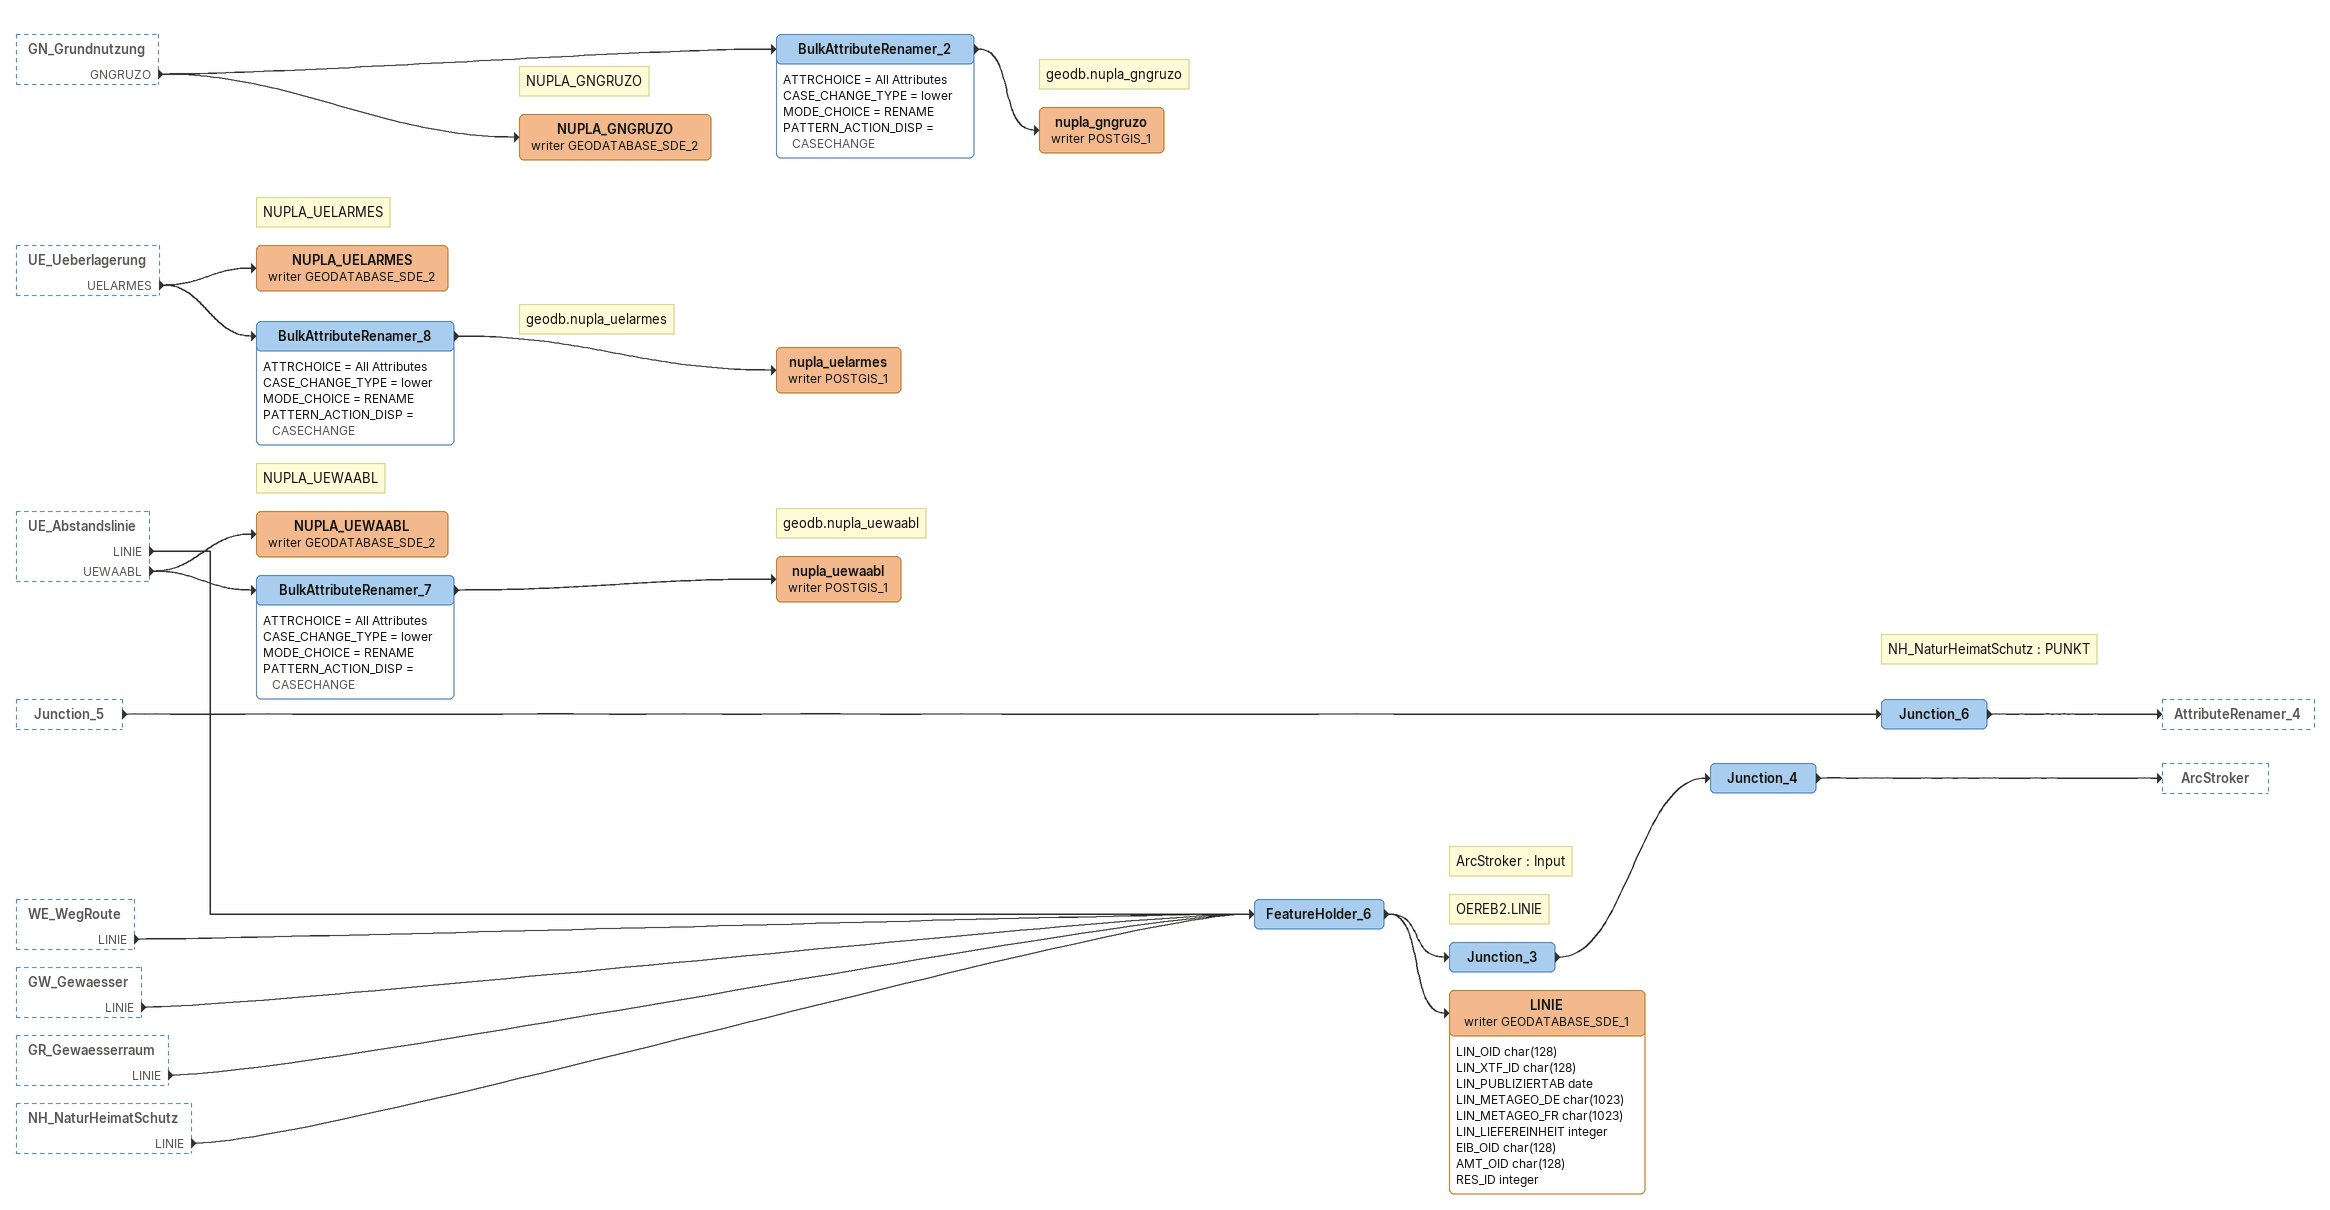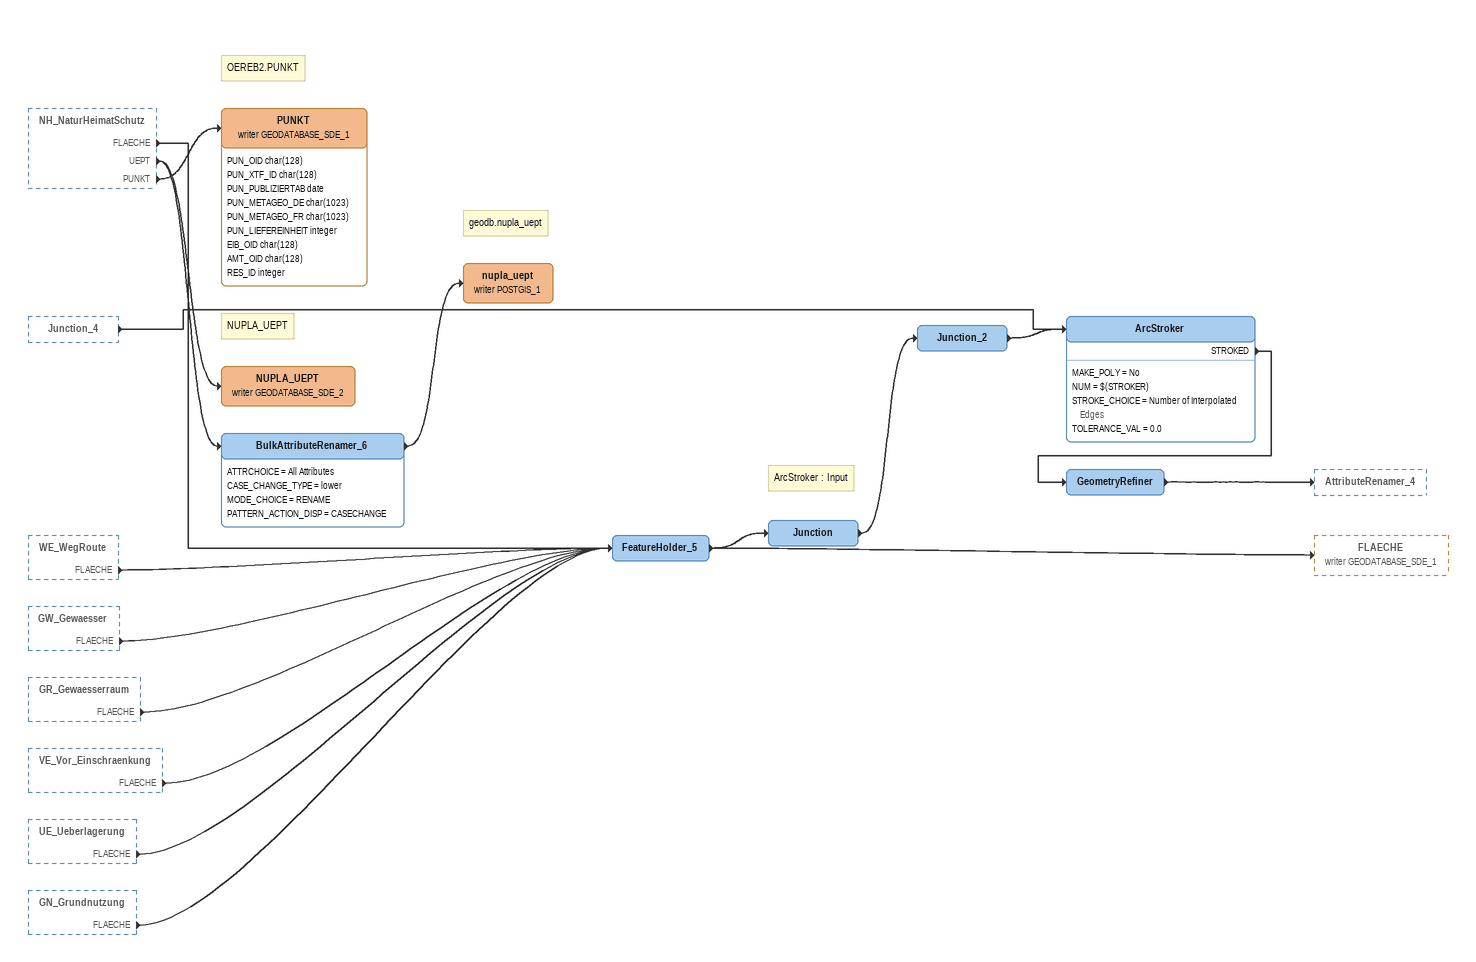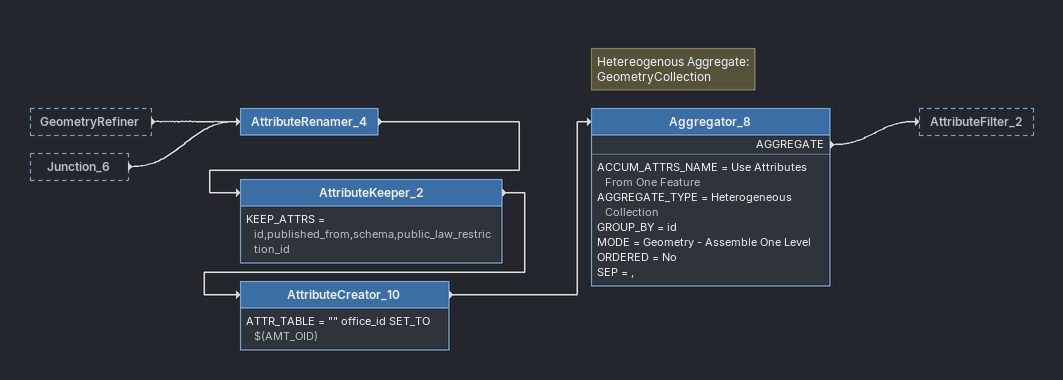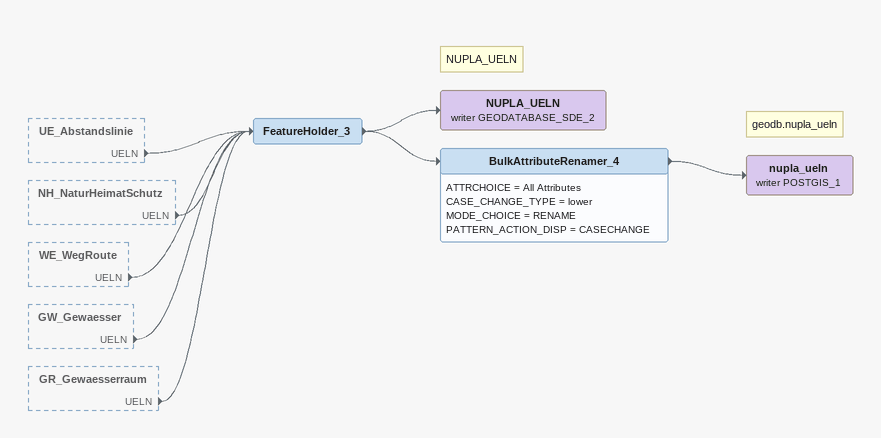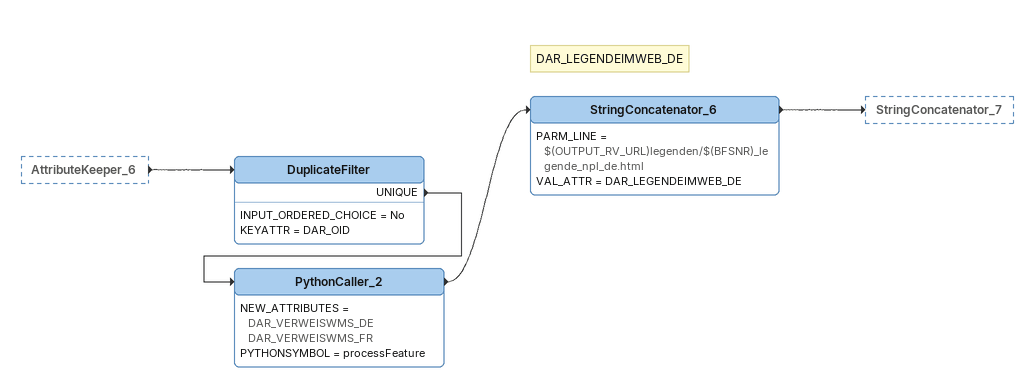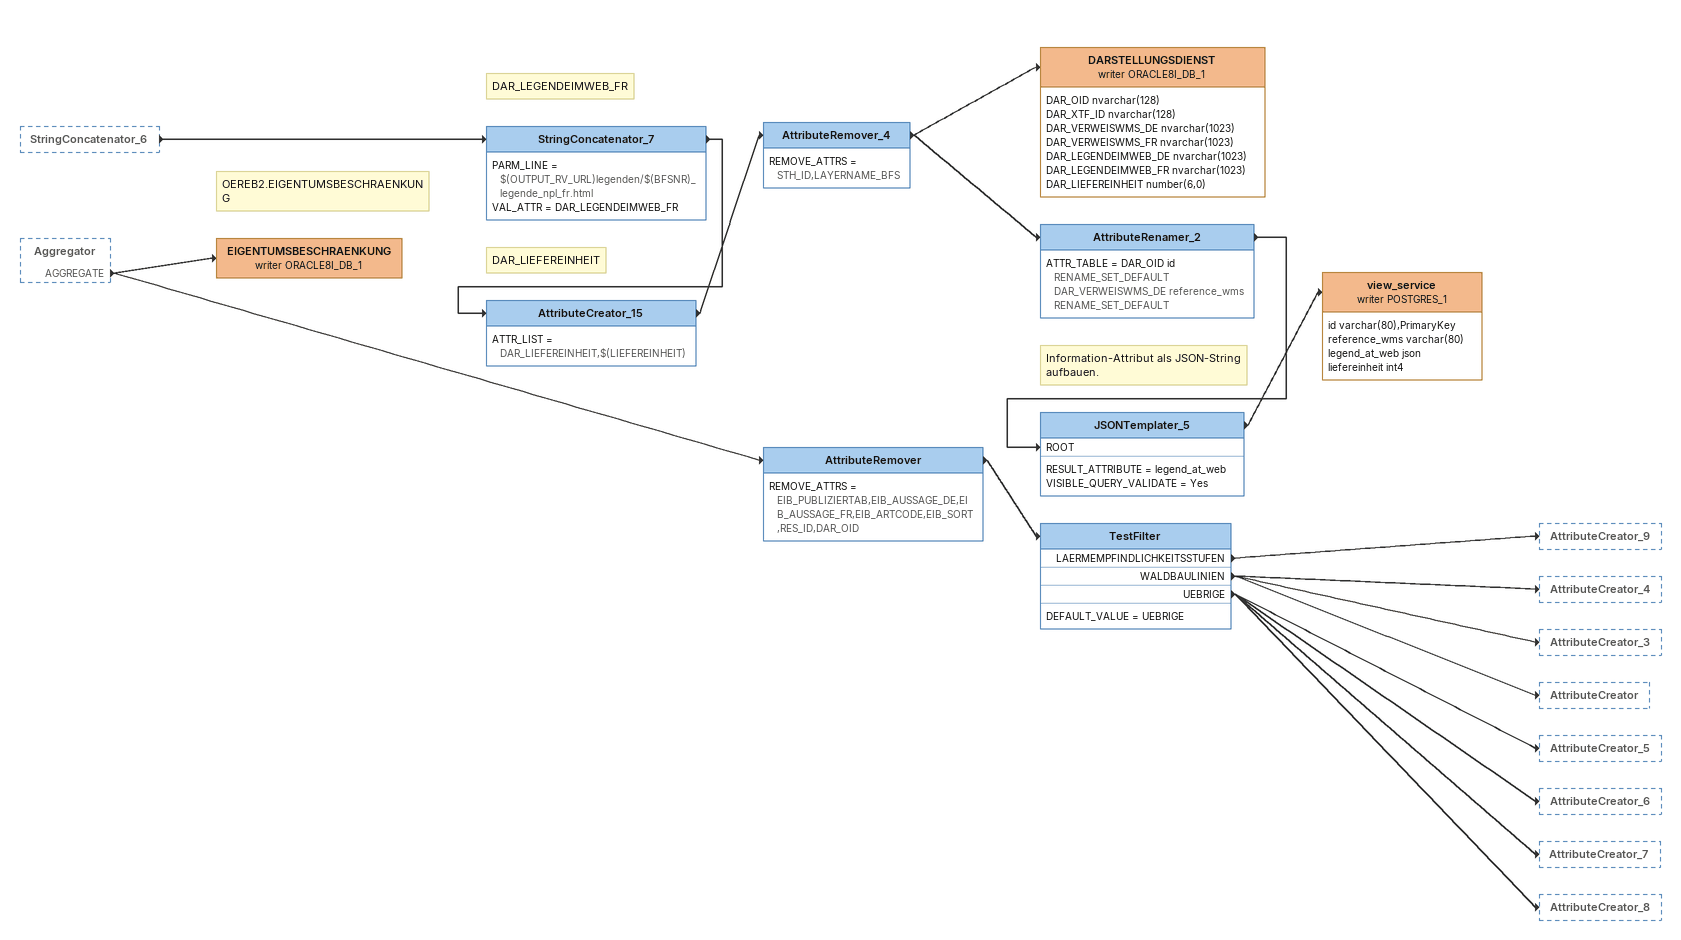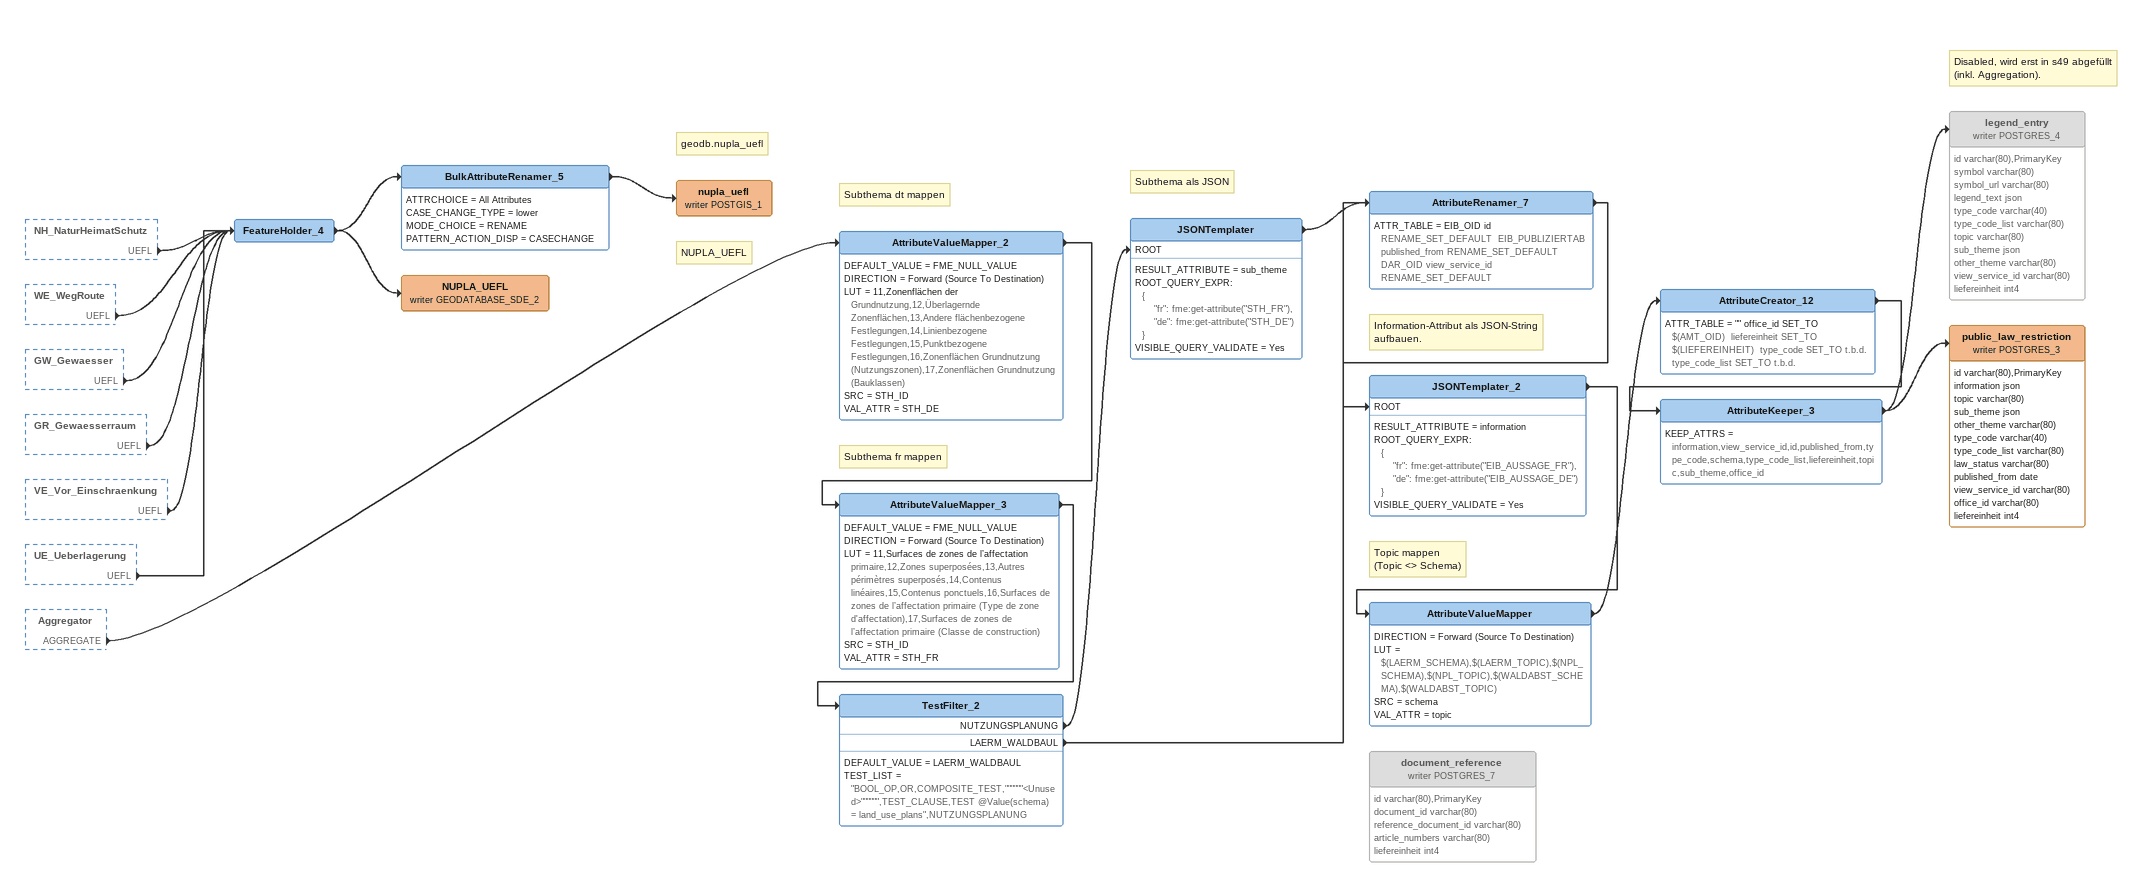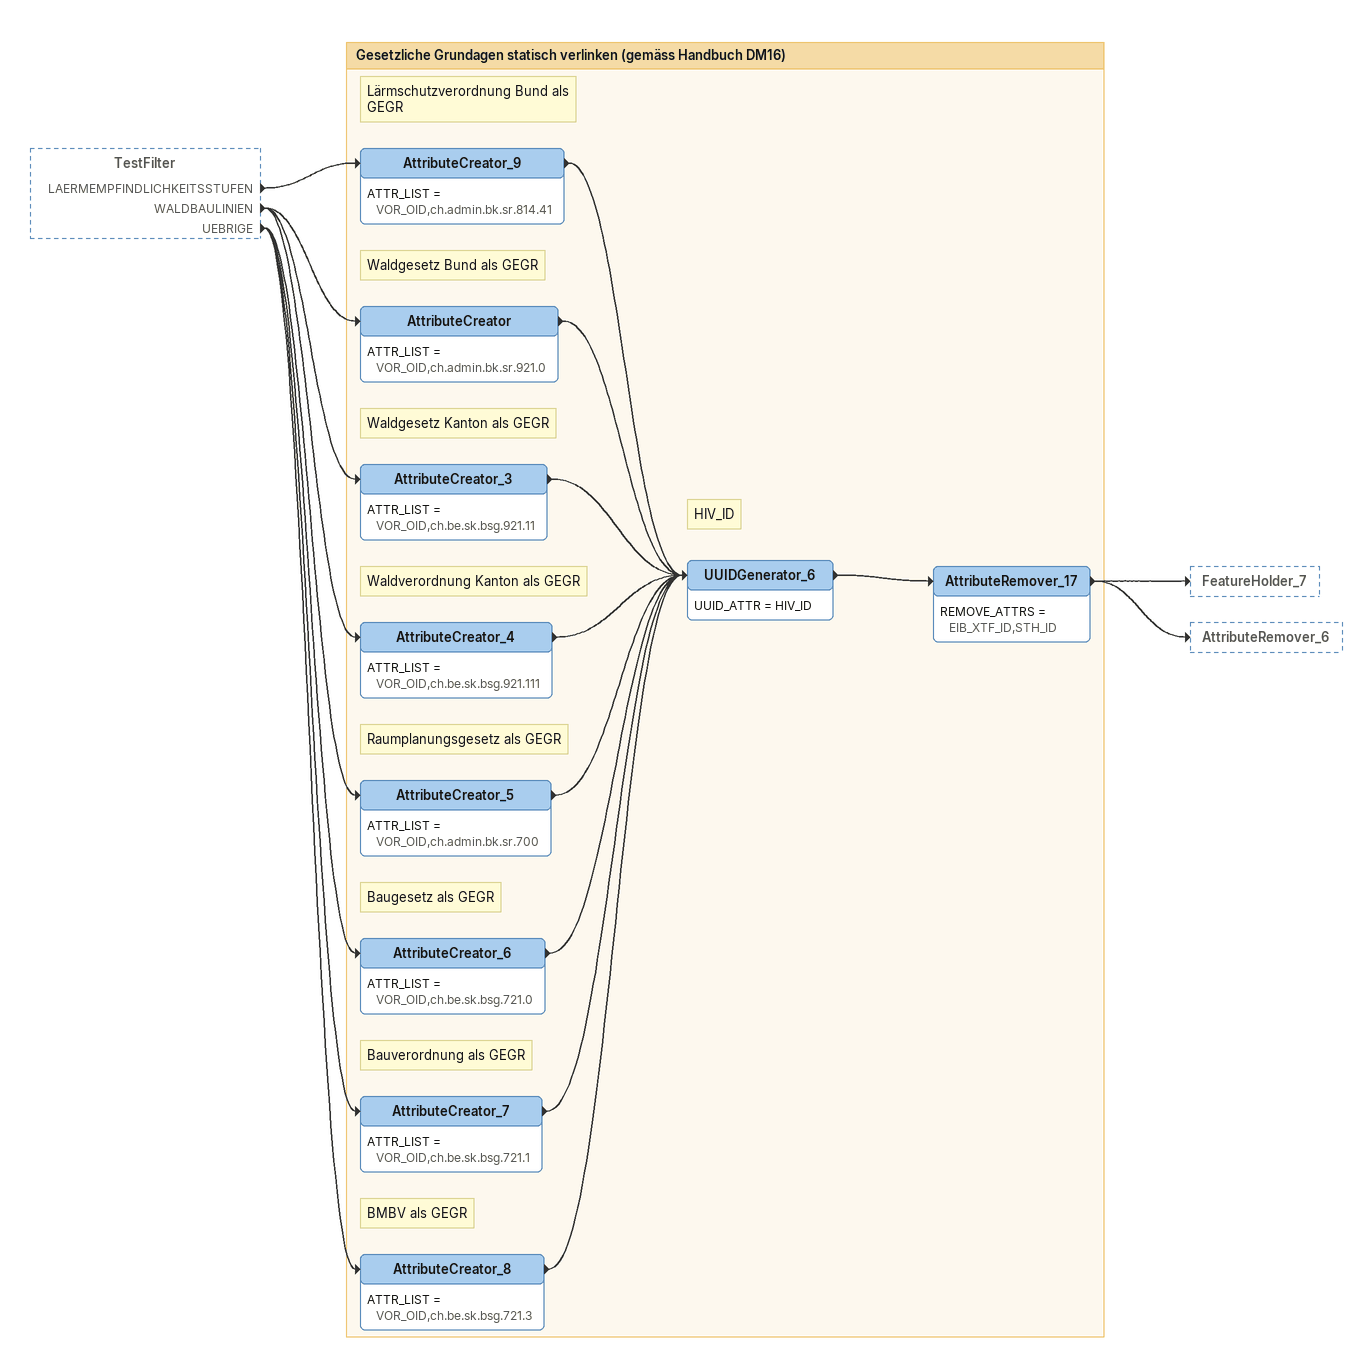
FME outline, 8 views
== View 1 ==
GN_Grundnutzung [outside]
    GNGRUZO -> NUPLA_GNGRUZO (writer GEODATABASE_SDE_2)
    GNGRUZO -> BulkAttributeRenamer_2
UE_Ueberlagerung [outside]
    UELARMES -> NUPLA_UELARMES (writer GEODATABASE_SDE_2)
    UELARMES -> BulkAttributeRenamer_8
UE_Abstandslinie [outside]
    LINIE -> FeatureHolder_6
    UEWAABL -> NUPLA_UEWAABL (writer GEODATABASE_SDE_2)
    UEWAABL -> BulkAttributeRenamer_7
Junction_5 [outside]
    -> Junction_6
WE_WegRoute [outside]
    LINIE -> FeatureHolder_6
GW_Gewaesser [outside]
    LINIE -> FeatureHolder_6
GR_Gewaesserraum [outside]
    LINIE -> FeatureHolder_6
NH_NaturHeimatSchutz [outside]
    LINIE -> FeatureHolder_6
BulkAttributeRenamer_2
    ATTRCHOICE = All Attributes
    CASE_CHANGE_TYPE = lower
    MODE_CHOICE = RENAME
    PATTERN_ACTION_DISP = CASECHANGE
    -> nupla_gngruzo (writer POSTGIS_1)
Note: geodb.nupla_gngruzo
nupla_gngruzo (writer POSTGIS_1)
Note: NUPLA_GNGRUZO
NUPLA_GNGRUZO (writer GEODATABASE_SDE_2)
Note: NUPLA_UELARMES
NUPLA_UELARMES (writer GEODATABASE_SDE_2)
BulkAttributeRenamer_8
    ATTRCHOICE = All Attributes
    CASE_CHANGE_TYPE = lower
    MODE_CHOICE = RENAME
    PATTERN_ACTION_DISP = CASECHANGE
    -> nupla_uelarmes (writer POSTGIS_1)
Note: geodb.nupla_uelarmes
nupla_uelarmes (writer POSTGIS_1)
Note: NUPLA_UEWAABL
NUPLA_UEWAABL (writer GEODATABASE_SDE_2)
BulkAttributeRenamer_7
    ATTRCHOICE = All Attributes
    CASE_CHANGE_TYPE = lower
    MODE_CHOICE = RENAME
    PATTERN_ACTION_DISP = CASECHANGE
    -> nupla_uewaabl (writer POSTGIS_1)
Note: geodb.nupla_uewaabl
nupla_uewaabl (writer POSTGIS_1)
Note: NH_NaturHeimatSchutz : PUNKT
Junction_6
    -> AttributeRenamer_4
FeatureHolder_6
    -> LINIE (writer GEODATABASE_SDE_1)
    -> Junction_3
Note: ArcStroker : Input
Junction_3
    -> Junction_4
Junction_4
    -> ArcStroker
Note: OEREB2.LINIE
LINIE (writer GEODATABASE_SDE_1)
    attributes: LIN_OID char(128), LIN_XTF_ID char(128), LIN_PUBLIZIERTAB date, LIN_METAGEO_DE char(1023), LIN_METAGEO_FR char(1023), LIN_LIEFEREINHEIT integer, EIB_OID char(128), AMT_OID char(128), RES_ID integer

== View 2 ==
NH_NaturHeimatSchutz [outside]
    FLAECHE -> FeatureHolder_5
    UEPT -> NUPLA_UEPT (writer GEODATABASE_SDE_2)
    UEPT -> BulkAttributeRenamer_6
    PUNKT -> PUNKT (writer GEODATABASE_SDE_1)
Junction_4 [outside]
    -> ArcStroker
WE_WegRoute [outside]
    FLAECHE -> FeatureHolder_5
GW_Gewaesser [outside]
    FLAECHE -> FeatureHolder_5
GR_Gewaesserraum [outside]
    FLAECHE -> FeatureHolder_5
VE_Vor_Einschraenkung [outside]
    FLAECHE -> FeatureHolder_5
UE_Ueberlagerung [outside]
    FLAECHE -> FeatureHolder_5
GN_Grundnutzung [outside]
    FLAECHE -> FeatureHolder_5
Note: OEREB2.PUNKT
PUNKT (writer GEODATABASE_SDE_1)
    attributes: PUN_OID char(128), PUN_XTF_ID char(128), PUN_PUBLIZIERTAB date, PUN_METAGEO_DE char(1023), PUN_METAGEO_FR char(1023), PUN_LIEFEREINHEIT integer, EIB_OID char(128), AMT_OID char(128), RES_ID integer
Note: NUPLA_UEPT
NUPLA_UEPT (writer GEODATABASE_SDE_2)
BulkAttributeRenamer_6
    ATTRCHOICE = All Attributes
    CASE_CHANGE_TYPE = lower
    MODE_CHOICE = RENAME
    PATTERN_ACTION_DISP = CASECHANGE
    -> nupla_uept (writer POSTGIS_1)
Note: geodb.nupla_uept
nupla_uept (writer POSTGIS_1)
FeatureHolder_5
    -> FLAECHE (writer GEODATABASE_SDE_1)
    -> Junction
Note: ArcStroker : Input
Junction
    -> Junction_2
Junction_2
    -> ArcStroker
ArcStroker
    MAKE_POLY = No
    NUM = $(STROKER)
    STROKE_CHOICE = Number of Interpolated Edges
    TOLERANCE_VAL = 0.0
    STROKED -> GeometryRefiner
GeometryRefiner
    -> AttributeRenamer_4

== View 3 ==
GeometryRefiner [outside]
    -> AttributeRenamer_4
Junction_6 [outside]
    -> AttributeRenamer_4
AttributeRenamer_4
    -> AttributeKeeper_2
AttributeKeeper_2
    KEEP_ATTRS = id,published_from,schema,public_law_restriction_id
    -> AttributeCreator_10
AttributeCreator_10
    ATTR_TABLE = "" office_id SET_TO $(AMT_OID)
    -> Aggregator_8
Note: Hetereogenous Aggregate: / GeometryCollection
Aggregator_8
    ACCUM_ATTRS_NAME = Use Attributes From One Feature
    AGGREGATE_TYPE = Heterogeneous Collection
    GROUP_BY = id
    MODE = Geometry - Assemble One Level
    ORDERED = No
    SEP = ,
    AGGREGATE -> AttributeFilter_2

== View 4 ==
UE_Abstandslinie [outside]
    UELN -> FeatureHolder_3
NH_NaturHeimatSchutz [outside]
    UELN -> FeatureHolder_3
WE_WegRoute [outside]
    UELN -> FeatureHolder_3
GW_Gewaesser [outside]
    UELN -> FeatureHolder_3
GR_Gewaesserraum [outside]
    UELN -> FeatureHolder_3
FeatureHolder_3
    -> NUPLA_UELN (writer GEODATABASE_SDE_2)
    -> BulkAttributeRenamer_4
Note: NUPLA_UELN
NUPLA_UELN (writer GEODATABASE_SDE_2)
BulkAttributeRenamer_4
    ATTRCHOICE = All Attributes
    CASE_CHANGE_TYPE = lower
    MODE_CHOICE = RENAME
    PATTERN_ACTION_DISP = CASECHANGE
    -> nupla_ueln (writer POSTGIS_1)
Note: geodb.nupla_ueln
nupla_ueln (writer POSTGIS_1)

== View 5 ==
AttributeKeeper_6 [outside]
    -> DuplicateFilter
DuplicateFilter
    INPUT_ORDERED_CHOICE = No
    KEYATTR = DAR_OID
    UNIQUE -> PythonCaller_2
PythonCaller_2
    NEW_ATTRIBUTES = DAR_VERWEISWMS_DE DAR_VERWEISWMS_FR
    PYTHONSYMBOL = processFeature
    -> StringConcatenator_6
Note: DAR_LEGENDEIMWEB_DE
StringConcatenator_6
    PARM_LINE = $(OUTPUT_RV_URL)legenden/$(BFSNR)_legende_npl_de.html
    VAL_ATTR = DAR_LEGENDEIMWEB_DE
    -> StringConcatenator_7

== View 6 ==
StringConcatenator_6 [outside]
    -> StringConcatenator_7
Aggregator [outside]
    AGGREGATE -> EIGENTUMSBESCHRAENKUNG (writer ORACLE8I_DB_1)
    AGGREGATE -> AttributeRemover
Note: DAR_LEGENDEIMWEB_FR
StringConcatenator_7
    PARM_LINE = $(OUTPUT_RV_URL)legenden/$(BFSNR)_legende_npl_fr.html
    VAL_ATTR = DAR_LEGENDEIMWEB_FR
    -> AttributeCreator_15
Note: DAR_LIEFEREINHEIT
AttributeCreator_15
    ATTR_LIST = DAR_LIEFEREINHEIT,$(LIEFEREINHEIT)
    -> AttributeRemover_4
AttributeRemover_4
    REMOVE_ATTRS = STH_ID,LAYERNAME_BFS
    -> DARSTELLUNGSDIENST (writer ORACLE8I_DB_1)
    -> AttributeRenamer_2
DARSTELLUNGSDIENST (writer ORACLE8I_DB_1)
    attributes: DAR_OID nvarchar(128), DAR_XTF_ID nvarchar(128), DAR_VERWEISWMS_DE nvarchar(1023), DAR_VERWEISWMS_FR nvarchar(1023), DAR_LEGENDEIMWEB_DE nvarchar(1023), DAR_LEGENDEIMWEB_FR nvarchar(1023), DAR_LIEFEREINHEIT number(6,0)
AttributeRenamer_2
    ATTR_TABLE = DAR_OID id RENAME_SET_DEFAULT  DAR_VERWEISWMS_DE reference_wms RENAME_SET_DEFAULT
    -> JSONTemplater_5 [ROOT]
Note: Information-Attribut als JSON-String / aufbauen.
JSONTemplater_5
    RESULT_ATTRIBUTE = legend_at_web
    VISIBLE_QUERY_VALIDATE = Yes
    -> view_service (writer POSTGRES_1)
view_service (writer POSTGRES_1)
    attributes: id varchar(80),PrimaryKey, reference_wms varchar(80), legend_at_web json, liefereinheit int4
Note: OEREB2.EIGENTUMSBESCHRAENKUNG
EIGENTUMSBESCHRAENKUNG (writer ORACLE8I_DB_1)
AttributeRemover
    REMOVE_ATTRS = EIB_PUBLIZIERTAB,EIB_AUSSAGE_DE,EIB_AUSSAGE_FR,EIB_ARTCODE,EIB_SORT,RES_ID,DAR_OID
    -> TestFilter
TestFilter
    DEFAULT_VALUE = UEBRIGE
    LAERMEMPFINDLICHKEITSSTUFEN -> AttributeCreator_9
    WALDBAULINIEN -> AttributeCreator_4
    WALDBAULINIEN -> AttributeCreator_3
    WALDBAULINIEN -> AttributeCreator
    UEBRIGE -> AttributeCreator_5
    UEBRIGE -> AttributeCreator_6
    UEBRIGE -> AttributeCreator_7
    UEBRIGE -> AttributeCreator_8

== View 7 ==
NH_NaturHeimatSchutz [outside]
    UEFL -> FeatureHolder_4
WE_WegRoute [outside]
    UEFL -> FeatureHolder_4
GW_Gewaesser [outside]
    UEFL -> FeatureHolder_4
GR_Gewaesserraum [outside]
    UEFL -> FeatureHolder_4
VE_Vor_Einschraenkung [outside]
    UEFL -> FeatureHolder_4
UE_Ueberlagerung [outside]
    UEFL -> FeatureHolder_4
Aggregator [outside]
    AGGREGATE -> AttributeValueMapper_2
Note: Subthema dt mappen
AttributeValueMapper_2
    DEFAULT_VALUE = FME_NULL_VALUE
    DIRECTION = Forward (Source To Destination)
    LUT = 11,Zonenflächen der Grundnutzung,12,Überlagernde Zonenflächen,13,Andere flächenbezogene Festlegungen,14,Linienbezogene Festlegungen,15,Punktbezogene Festlegungen,16,Zonenflächen Grundnutzung (Nutzungszonen),17,Zonenflächen Grundnutzung (Bauklassen)
    SRC = STH_ID
    VAL_ATTR = STH_DE
    -> AttributeValueMapper_3
Note: Subthema fr mappen
AttributeValueMapper_3
    DEFAULT_VALUE = FME_NULL_VALUE
    DIRECTION = Forward (Source To Destination)
    LUT = 11,Surfaces de zones de l’affectation primaire,12,Zones superposées,13,Autres périmètres superposés,14,Contenus linéaires,15,Contenus ponctuels,16,Surfaces de zones de l’affectation primaire (Type de zone d'affectation),17,Surfaces de zones de l’affectation primaire (Classe de construction)
    SRC = STH_ID
    VAL_ATTR = STH_FR
    -> TestFilter_2
TestFilter_2
    DEFAULT_VALUE = LAERM_WALDBAUL
    TEST_LIST = "BOOL_OP,OR,COMPOSITE_TEST,""""""<Unused>"""""",TEST_CLAUSE,TEST @Value(schema) = land_use_plans",NUTZUNGSPLANUNG
    NUTZUNGSPLANUNG -> JSONTemplater [ROOT]
    LAERM_WALDBAUL -> AttributeRenamer_7
Note: Subthema als JSON
JSONTemplater
    RESULT_ATTRIBUTE = sub_theme
    ROOT_QUERY_EXPR:
      {
          "fr": fme:get-attribute("STH_FR"),
          "de": fme:get-attribute("STH_DE")
      }
    VISIBLE_QUERY_VALIDATE = Yes
    -> AttributeRenamer_7
AttributeRenamer_7
    ATTR_TABLE = EIB_OID id RENAME_SET_DEFAULT  EIB_PUBLIZIERTAB published_from RENAME_SET_DEFAULT  DAR_OID view_service_id RENAME_SET_DEFAULT
    -> JSONTemplater_2 [ROOT]
Note: Information-Attribut als JSON-String / aufbauen.
JSONTemplater_2
    RESULT_ATTRIBUTE = information
    ROOT_QUERY_EXPR:
      {
          "fr": fme:get-attribute("EIB_AUSSAGE_FR"),
          "de": fme:get-attribute("EIB_AUSSAGE_DE")
      }
    VISIBLE_QUERY_VALIDATE = Yes
    -> AttributeValueMapper
Note: Topic mappen / (Topic <> Schema)
AttributeValueMapper
    DIRECTION = Forward (Source To Destination)
    LUT = $(LAERM_SCHEMA),$(LAERM_TOPIC),$(NPL_SCHEMA),$(NPL_TOPIC),$(WALDABST_SCHEMA),$(WALDABST_TOPIC)
    SRC = schema
    VAL_ATTR = topic
    -> AttributeCreator_12
AttributeCreator_12
    ATTR_TABLE = "" office_id SET_TO $(AMT_OID)  liefereinheit SET_TO $(LIEFEREINHEIT)  type_code SET_TO t.b.d.  type_code_list SET_TO t.b.d.
    -> AttributeKeeper_3
AttributeKeeper_3
    KEEP_ATTRS = information,view_service_id,id,published_from,type_code,schema,type_code_list,liefereinheit,topic,sub_theme,office_id
    -> public_law_restriction (writer POSTGRES_3)
    -> legend_entry (writer POSTGRES_4)
Note: Disabled, wird erst in s49 abgefüllt / (inkl. Aggregation).
legend_entry (writer POSTGRES_4) [off]
    attributes: id varchar(80),PrimaryKey, symbol varchar(80), symbol_url varchar(80), legend_text json, type_code varchar(40), type_code_list varchar(80), topic varchar(80), sub_theme json, other_theme varchar(80), view_service_id varchar(80), liefereinheit int4
public_law_restriction (writer POSTGRES_3)
    attributes: id varchar(80),PrimaryKey, information json, topic varchar(80), sub_theme json, other_theme varchar(80), type_code varchar(40), type_code_list varchar(80), law_status varchar(80), published_from date, view_service_id varchar(80), office_id varchar(80), liefereinheit int4
FeatureHolder_4
    -> NUPLA_UEFL (writer GEODATABASE_SDE_2)
    -> BulkAttributeRenamer_5
BulkAttributeRenamer_5
    ATTRCHOICE = All Attributes
    CASE_CHANGE_TYPE = lower
    MODE_CHOICE = RENAME
    PATTERN_ACTION_DISP = CASECHANGE
    -> nupla_uefl (writer POSTGIS_1)
Note: geodb.nupla_uefl
nupla_uefl (writer POSTGIS_1)
Note: NUPLA_UEFL
NUPLA_UEFL (writer GEODATABASE_SDE_2)
document_reference (writer POSTGRES_7) [off]
    attributes: id varchar(80),PrimaryKey, document_id varchar(80), reference_document_id varchar(80), article_numbers varchar(80), liefereinheit int4

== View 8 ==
TestFilter [outside]
    LAERMEMPFINDLICHKEITSSTUFEN -> AttributeCreator_9
    WALDBAULINIEN -> AttributeCreator_4
    WALDBAULINIEN -> AttributeCreator_3
    WALDBAULINIEN -> AttributeCreator
    UEBRIGE -> AttributeCreator_5
    UEBRIGE -> AttributeCreator_6
    UEBRIGE -> AttributeCreator_7
    UEBRIGE -> AttributeCreator_8

Bookmark: Gesetzliche Grundagen statisch verlinken (gemäss Handbuch DM16)
Note: Lärmschutzverordnung Bund als GEGR
AttributeCreator_9
    ATTR_LIST = VOR_OID,ch.admin.bk.sr.814.41
    -> UUIDGenerator_6
Note: Waldgesetz Bund als GEGR
AttributeCreator
    ATTR_LIST = VOR_OID,ch.admin.bk.sr.921.0
    -> UUIDGenerator_6
Note: Waldgesetz Kanton als GEGR
AttributeCreator_3
    ATTR_LIST = VOR_OID,ch.be.sk.bsg.921.11
    -> UUIDGenerator_6
Note: Waldverordnung Kanton als GEGR
AttributeCreator_4
    ATTR_LIST = VOR_OID,ch.be.sk.bsg.921.111
    -> UUIDGenerator_6
Note: Raumplanungsgesetz als GEGR
AttributeCreator_5
    ATTR_LIST = VOR_OID,ch.admin.bk.sr.700
    -> UUIDGenerator_6
Note: Baugesetz als GEGR
AttributeCreator_6
    ATTR_LIST = VOR_OID,ch.be.sk.bsg.721.0
    -> UUIDGenerator_6
Note: Bauverordnung als GEGR
AttributeCreator_7
    ATTR_LIST = VOR_OID,ch.be.sk.bsg.721.1
    -> UUIDGenerator_6
Note: BMBV als GEGR
AttributeCreator_8
    ATTR_LIST = VOR_OID,ch.be.sk.bsg.721.3
    -> UUIDGenerator_6
Note: HIV_ID
UUIDGenerator_6
    UUID_ATTR = HIV_ID
    -> AttributeRemover_17
AttributeRemover_17
    REMOVE_ATTRS = EIB_XTF_ID,STH_ID
    -> FeatureHolder_7
    -> AttributeRemover_6
